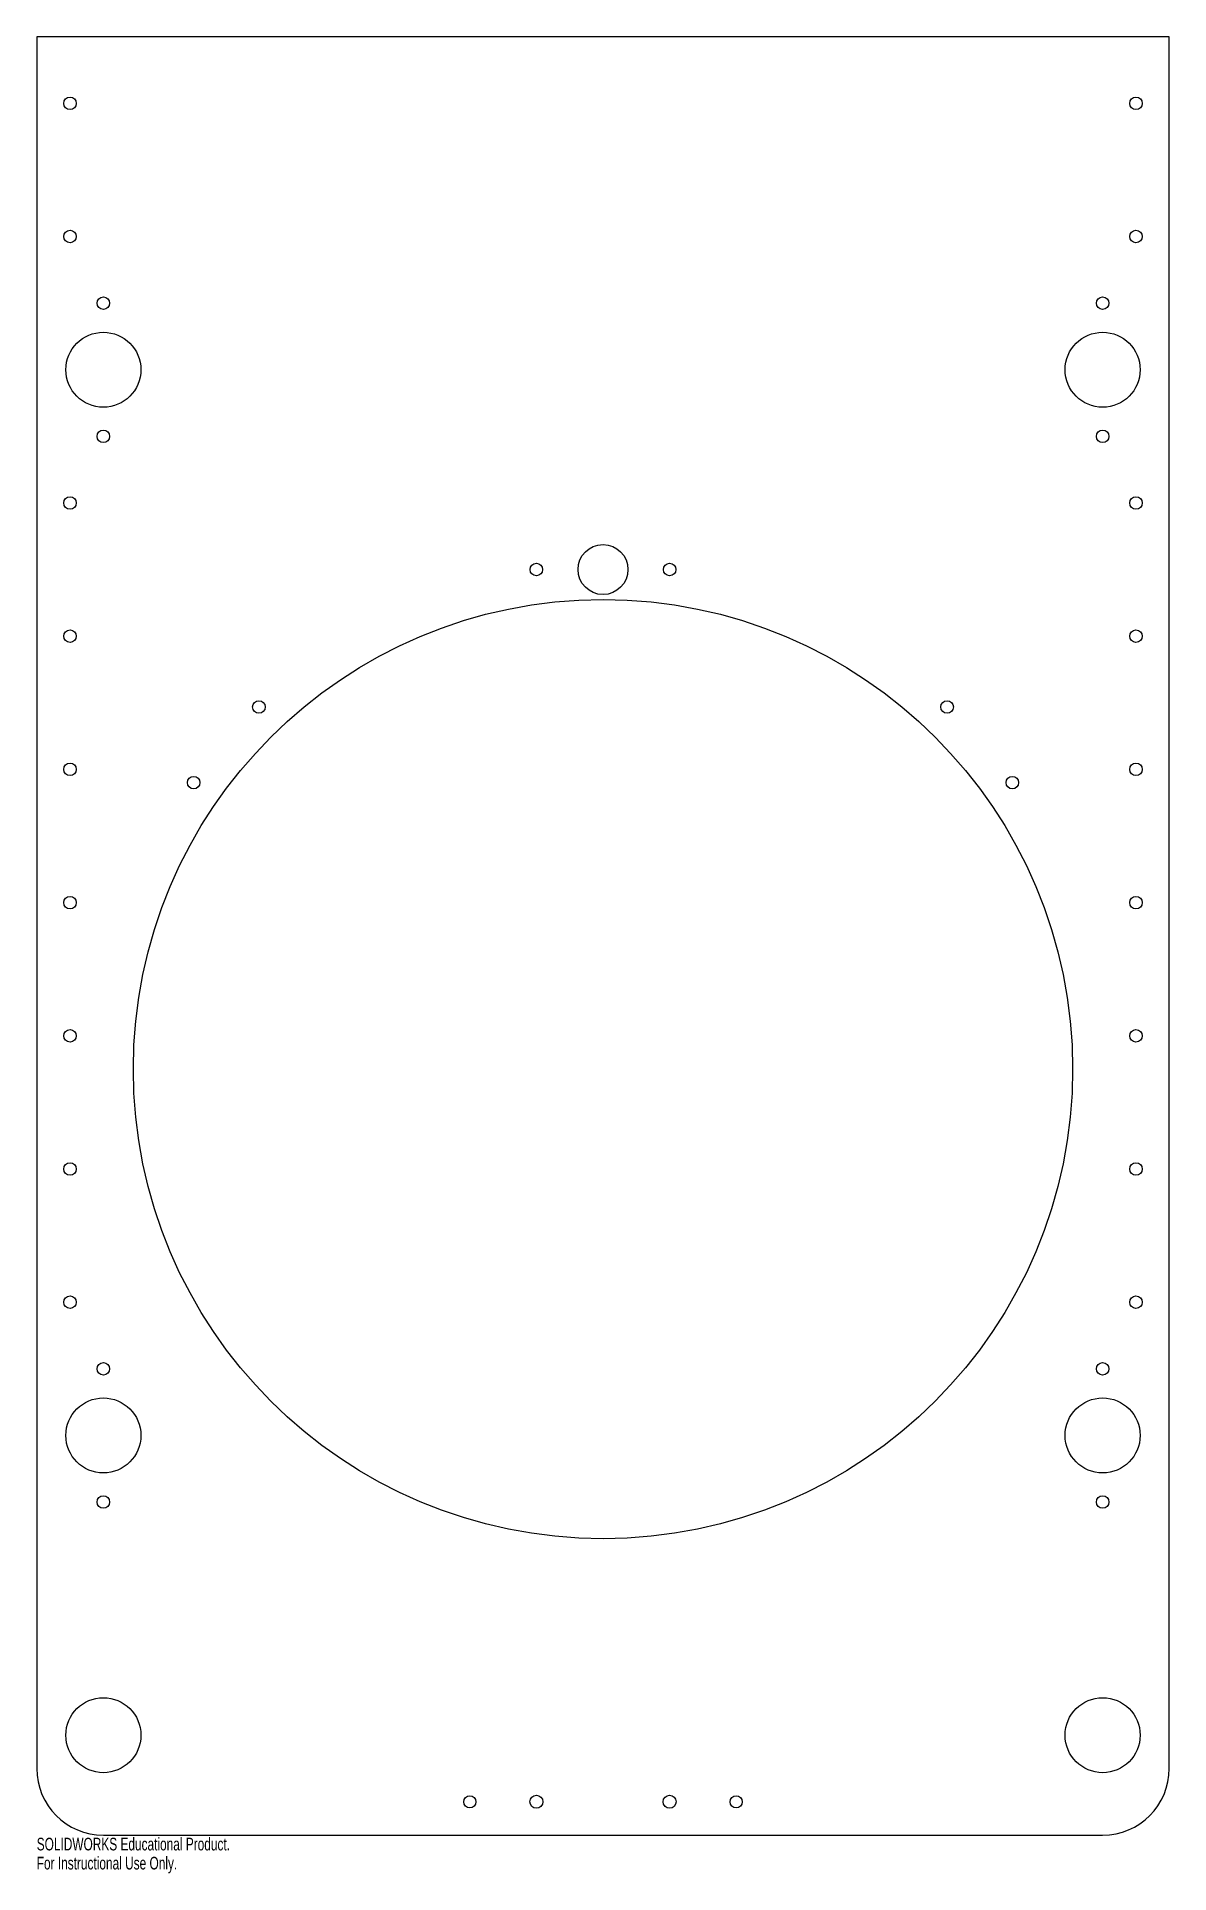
# Model space of a CAD drawing. Header units: inches. Extents: x -8.5 to 8.5, y -14.1 to 13.5.
import ezdxf

# ---------------------------------------------------------------- set-up
doc = ezdxf.new("R2010")
doc.units = ezdxf.units.IN
doc.header["$MEASUREMENT"] = 0
doc.styles.add('SLDTEXTSTYLE0', font='TXT', dxfattribs={"width": 0.7})

msp = doc.modelspace()

# ---------------------------------------------------------------- linework, layer by layer
at = {"color": 7, "linetype": 'Continuous', "lineweight": 25}
for p, q in [((8.5, 13.5), (-8.5, 13.5)), ((-8.5, 13.5), (-8.5, -12.5)), ((8.5, -12.5), (8.5, 13.5)), ((-7.5, -13.5), (7.5, -13.5))]:
    msp.add_line(p, q, dxfattribs=at)
for centre, radius in [((-8, 12.5), 0.0938), ((8, 12.5), 0.0938), ((-8, 10.5), 0.0938), ((8, 10.5), 0.0938), ((-7.5, 9.5), 0.0938), ((7.5, 9.5), 0.0938), ((-7.5, 8.5), 0.563), ((7.5, 8.5), 0.563), ((-7.5, 7.5), 0.0938), ((7.5, 7.5), 0.0938), ((-8, 6.5), 0.0938), ((8, 6.5), 0.0938), ((0, 5.5), 0.375), ((-1, 5.5), 0.0938), ((1, 5.5), 0.0938), ((0, -2), 7.05), ((-8, 4.5), 0.0938), ((8, 4.5), 0.0938), ((-5.165, 3.438), 0.0938), ((5.165, 3.438), 0.0938), ((-8, 2.5), 0.0938), ((8, 2.5), 0.0938), ((-6.144, 2.302), 0.0938), ((6.144, 2.302), 0.0938), ((-8, 0.5), 0.0938), ((8, 0.5), 0.0938), ((-8, -1.5), 0.0938), ((8, -1.5), 0.0938), ((-8, -3.5), 0.0938), ((8, -3.5), 0.0938), ((-8, -5.5), 0.0938), ((8, -5.5), 0.0938), ((-7.5, -6.5), 0.0938), ((7.5, -6.5), 0.0938), ((-7.5, -7.5), 0.563), ((7.5, -7.5), 0.563), ((-7.5, -8.5), 0.0938), ((7.5, -8.5), 0.0938), ((-7.5, -12), 0.563), ((7.5, -12), 0.563), ((-2, -13), 0.0909), ((-1, -13), 0.0971), ((1, -13), 0.0971), ((2, -13), 0.0909)]:
    msp.add_circle(centre, radius, dxfattribs=at)
for centre, start, end in [((-7.5, -12.5), 180, 270), ((7.5, -12.5), 270, 0)]:
    msp.add_arc(centre, 1, start, end, dxfattribs=at)

# ---------------------------------------------------------------- texts
at = {"color": 7, "linetype": 'Continuous', "char_height": 0.1903, "attachment_point": 1, "style": 'SLDTEXTSTYLE0'}
for s, insert in [('SOLIDWORKS Educational Product.', (-8.5, -13.54)), ('For Instructional Use Only.', (-8.5, -13.826))]:
    msp.add_mtext(s, dxfattribs=dict(at, insert=insert))

doc.saveas('drawing.dxf')
